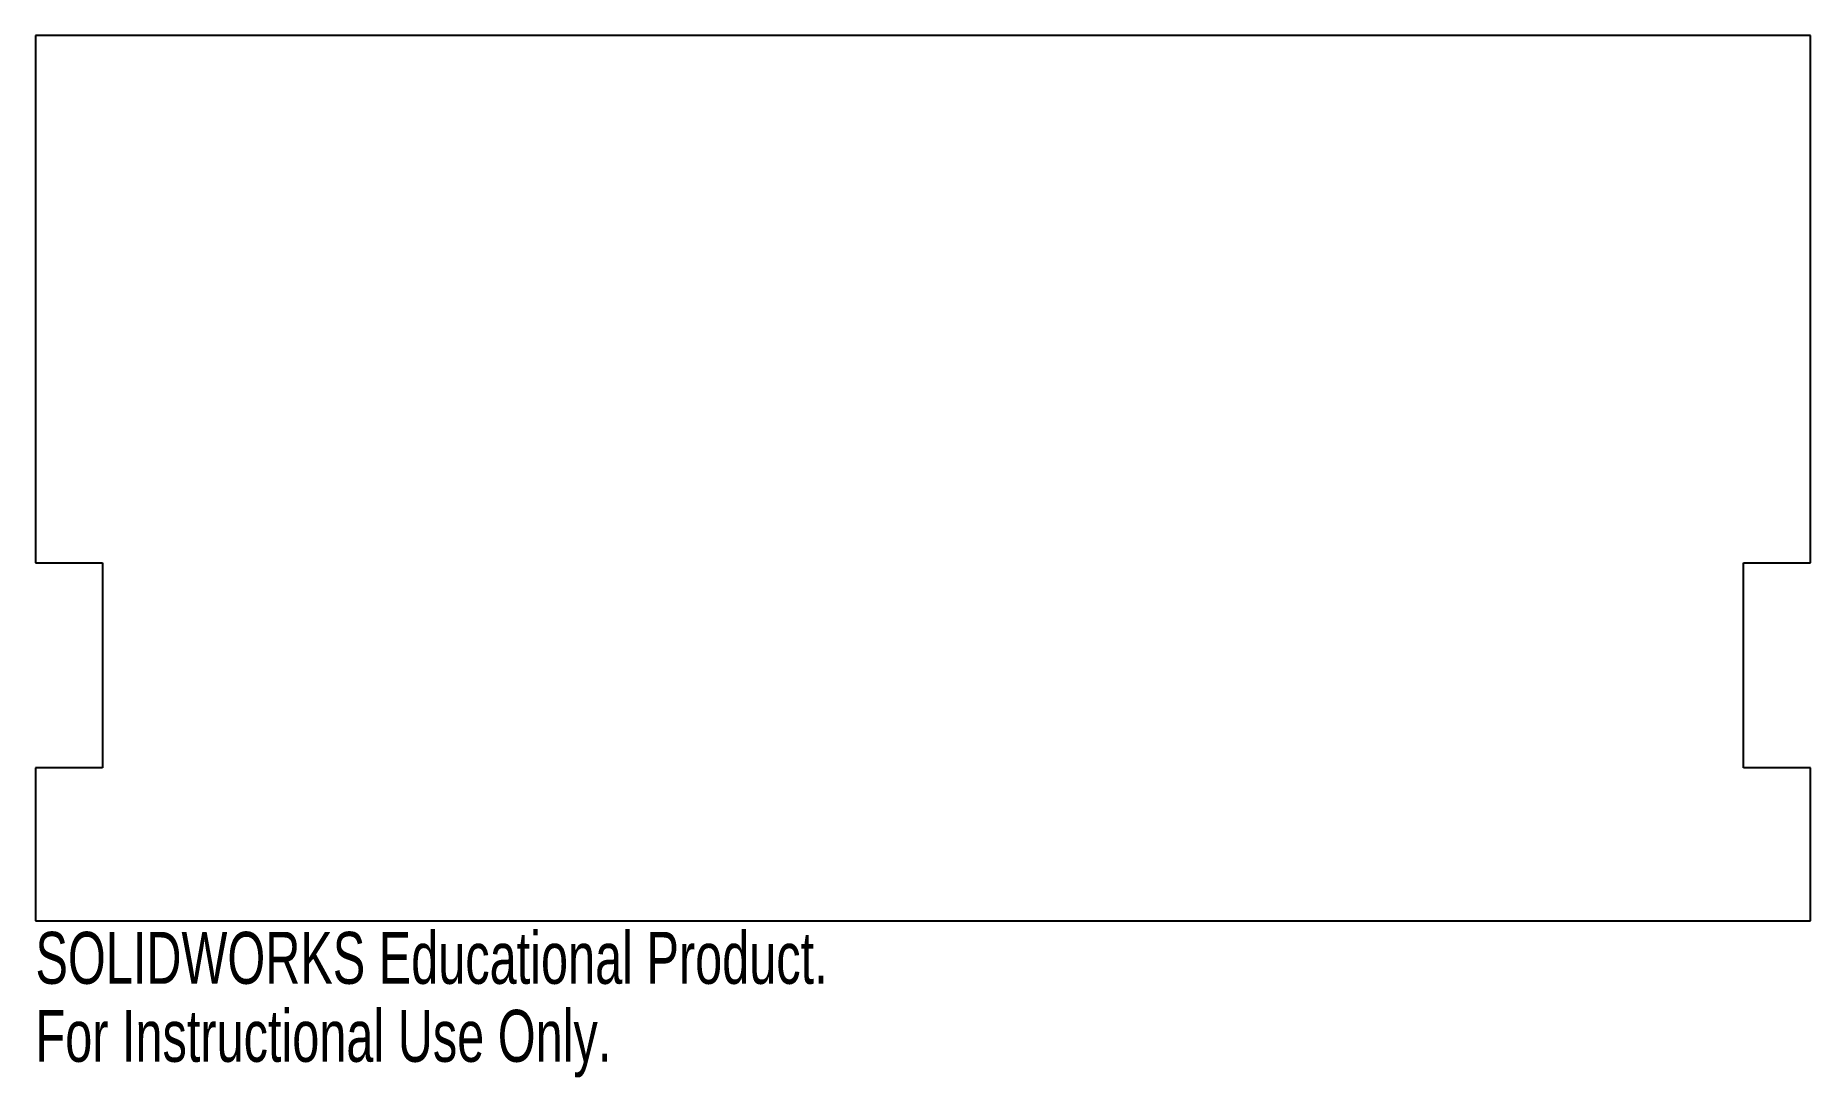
# Model space of a CAD drawing. Header units: inches. Extents: x -3.25 to 3.25, y -3.57 to 0.24.
import ezdxf

# ---------------------------------------------------------------- set-up
doc = ezdxf.new("R2010")
doc.units = ezdxf.units.IN
doc.header["$MEASUREMENT"] = 0
doc.styles.add('SLDTEXTSTYLE0', font='TXT', dxfattribs={"width": 0.7})

msp = doc.modelspace()

# ---------------------------------------------------------------- linework, layer by layer
at = {"color": 7, "linetype": 'Continuous', "lineweight": 25}
for p, q in [((3.25, 0.245), (-3.25, 0.245)), ((-3.25, 0.245), (-3.25, -1.6856)), ((3.25, -1.6856), (3.25, 0.245)), ((-3.25, -1.6856), (-3.005, -1.6856)), ((-3.005, -1.6856), (-3.005, -2.4356)), ((3.005, -2.4356), (3.005, -1.6856)), ((3.005, -1.6856), (3.25, -1.6856)), ((-3.005, -2.4356), (-3.25, -2.4356)), ((-3.25, -2.4356), (-3.25, -2.9963)), ((3.25, -2.4356), (3.005, -2.4356)), ((3.25, -2.9963), (3.25, -2.4356)), ((-3.25, -2.9963), (3.25, -2.9963))]:
    msp.add_line(p, q, dxfattribs=at)

# ---------------------------------------------------------------- texts
at = {"color": 7, "linetype": 'Continuous', "char_height": 0.1903, "attachment_point": 1, "style": 'SLDTEXTSTYLE0'}
for s, insert in [('SOLIDWORKS Educational Product.', (-3.25, -3.0364)), ('For Instructional Use Only.', (-3.25, -3.3219))]:
    msp.add_mtext(s, dxfattribs=dict(at, insert=insert))

doc.saveas('drawing.dxf')
